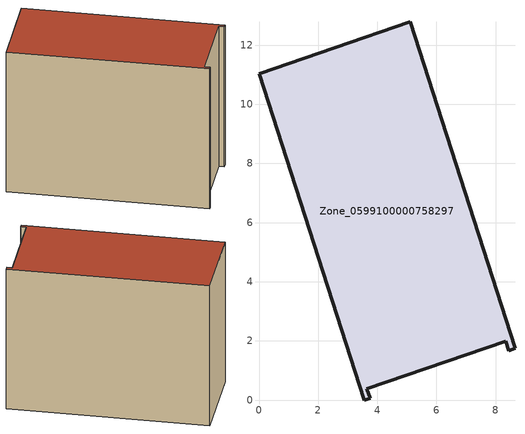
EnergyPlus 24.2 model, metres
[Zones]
Zone_0599100000758297
 floor ground (C_G): 0,11.04 5.11,12.79 8.65,1.75 8.45,1.68 8.35,1.99 3.65,0.38 3.75,0.07 3.55,0 z0
 wall outside (C_F): 3.65,0.38 8.35,1.99 8.45,1.68 8.65,1.75 5.11,12.79 0,11.04 3.55,0 3.75,0.07 3.65,0.38 z0:8.83
 roof outside (C_R): 8.65,1.75 5.11,12.79 0,11.04 3.55,0 3.75,0.07 3.65,0.38 8.35,1.99 8.45,1.68 z8.83
[BUILDING]
Pand.0599100000758297: North Axis=0; Terrain=City; Loads Convergence Tolerance Value=0.04; Temperature Convergence Tolerance Value=0.4; Solar Distribution=FullExterior; Maximum Number of Warmup Days=25; Minimum Number of Warmup Days=1
[Site:Location]
Rotterdam.The.Hague.AP_ZH_NLD Design_Conditions: Latitude=51.96; Longitude=4.45; Time Zone=1; Elevation=-4.5
[SITE:GROUNDTEMPERATURE:BUILDINGSURFACE]
18, 18, 18, 18, 18, 18, 18, 18, 18, 18, 18, 18
[MATERIAL] Thermal Absorptance=0.9; Solar Absorptance=0.7; Visible Absorptance=0.7
Name | Roughness | Thickness | Conductivity | Density | Specific Heat
G.TI.2006-2014 | MediumSmooth | 0.15 | 0.06 | 540 | 1210
F.TI.2006-2014 | Rough | 0.3 | 0.12 | 1920 | 840
R.TI.2006-2014 | MediumRough | 0.2 | 0.08 | 1500 | 1000
[CONSTRUCTION]
C_G: G.TI.2006-2014
C_F: F.TI.2006-2014
C_R: R.TI.2006-2014
[ZONE]
Zone_0599100000758297: Type=1; Multiplier=1; Ceiling Height=Autocalculate; Volume=Autocalculate; Floor Area=autocalculate; Part of Total Floor Area=Yes
[ZONEINFILTRATION:DESIGNFLOWRATE]
Infil_Zone_0599100000758297: Zone or ZoneList or Space or SpaceList=Zone_0599100000758297; Schedule=AlwaysOn; Design Flow Rate Calculation Method=Flow/Area; Flow Rate per Floor Area=0.0015; Constant Term Coefficient=1; Temperature Term Coefficient=0; Velocity Term Coefficient=0; Velocity Squared Term Coefficient=0
[HVACTEMPLATE:ZONE:IDEALLOADSAIRSYSTEM]
Zone_0599100000758297: Maximum Heating Supply Air Temperature=50; Minimum Cooling Supply Air Temperature=13; Maximum Heating Supply Air Humidity Ratio=0.0156; Minimum Cooling Supply Air Humidity Ratio=0.0077; Heating Limit=NoLimit; Cooling Limit=NoLimit; Dehumidification Control Type=ConstantSensibleHeatRatio; Cooling Sensible Heat Ratio=0.7; Dehumidification Setpoint=60; Humidification Control Type=None; Humidification Setpoint=30; Outdoor Air Method=None; Outdoor Air Flow Rate per Person=0.00944; Outdoor Air Flow Rate per Zone Floor Area=0; Outdoor Air Flow Rate per Zone=0; Demand Controlled Ventilation Type=None; Outdoor Air Economizer Type=NoEconomizer; Heat Recovery Type=None; Sensible Heat Recovery Effectiveness=0.7; Latent Heat Recovery Effectiveness=0.65
[ZONECONTROL:THERMOSTAT]
ThermostatControl_Zone_0599100000758297: Zone or ZoneList=Zone_0599100000758297; Control Type Schedule=DualSetpointControlType; Control 1=Thermostat_Zone_0599100000758297; Temperature Difference Between Cutout And Setpoint=0
[THERMOSTATSETPOINT:DUALSETPOINT]
Thermostat_Zone_0599100000758297: Heating Setpoint Temperature Schedule=HeatingSetpoint_Zone_0599100000758297; Cooling Setpoint Temperature Schedule=CoolingSetpoint_Zone_0599100000758297
[SCHEDULE:COMPACT]
HeatingSetpoint_Zone_0599100000758297: Through: 12/31, For: AllDays, Until: 24:00, 21
CoolingSetpoint_Zone_0599100000758297: Through: 12/31, For: AllDays, Until: 24:00, 24
DualSetpointControlType: Through: 12/31, For: AllDays, Until: 24:00, 4
AlwaysOn: Through: 12/31, For: AllDays, Until: 24:00, 1
